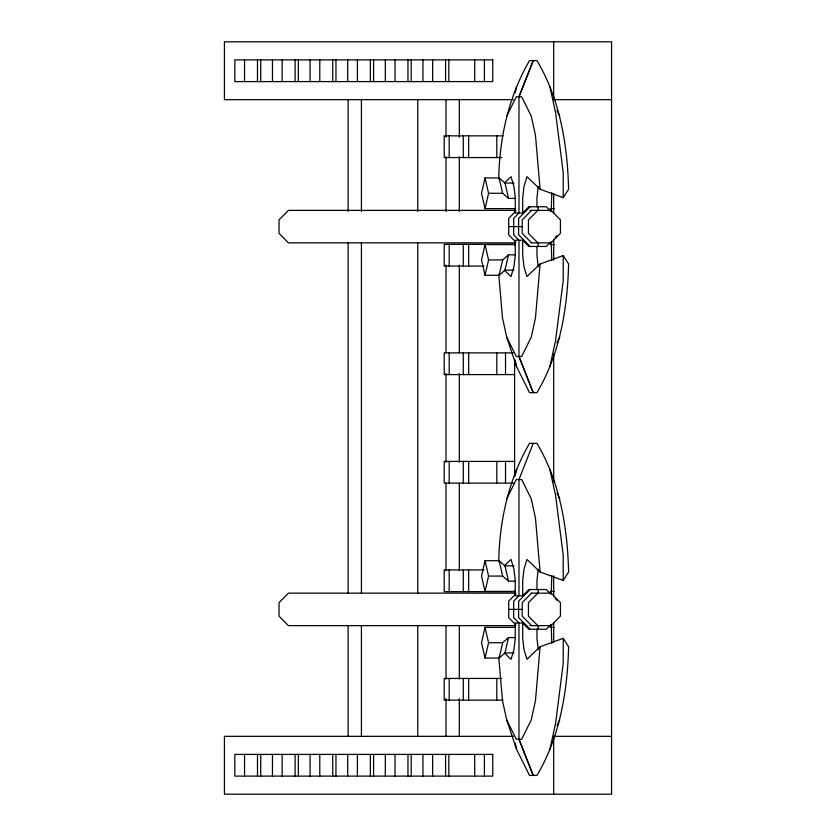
<?xml version="1.0" encoding="UTF-8"?>
<svg xmlns="http://www.w3.org/2000/svg" width="836" height="836" viewBox="0 0 836 836"><rect width="100%" height="100%" fill="white"/><g stroke="black" fill="none" stroke-linecap="round" stroke-linejoin="round"><path stroke-width="1.25" d="M498.737 178.967C499.458 137.679 508.675 96.506 529.512 60.579L536.952 60.579C560.036 99.463 567.456 144.638 568.616 189.239L563.224 197.672L540.108 189.239L526.931 176.678L524.005 186.418L522.699 197.672L522.699 212.992L515.258 212.992L515.258 197.672L513.952 186.418L511.036 176.678L504.442 182.959M498.737 561.75C499.458 520.452 508.675 479.279 529.512 443.352L536.952 443.352C560.036 482.236 567.456 527.422 568.616 572.012L563.224 580.445L540.108 572.012L526.931 559.451L524.005 569.191L522.699 580.445L522.699 595.765L515.258 595.765L515.258 580.445L513.952 569.191L511.036 559.451L504.442 565.732M506.7 337.138L516.575 366.617L529.512 392.648L536.952 392.648C560.036 353.764 567.456 308.578 568.616 263.988L563.224 255.555L540.108 263.988L535.468 317.879L531.257 337.138L521.654 356.481L516.303 356.481L506.7 337.138L502.488 317.879L498.737 274.25M506.7 719.911L516.575 749.39L529.512 775.421L536.952 775.421C560.036 736.537 567.456 691.362 568.616 646.761L563.224 638.328L540.108 646.761L535.468 700.662L531.257 719.911L521.654 739.254L516.303 739.254L506.7 719.911L502.488 700.662L498.737 657.033M538.259 186.418L536.952 197.672L536.952 206.753M551.791 192.677L551.206 211.717M538.259 569.191L536.952 580.445L536.952 589.526M551.791 575.45L551.206 594.49M515.227 92.806L516.575 86.61M515.227 475.579L516.575 469.383M549.889 366.617L555.574 340.586L563.224 280.572L563.224 255.555M549.889 749.39L555.574 723.359L563.224 663.345L563.224 638.328M514.924 198.404L508.518 198.404L504.996 183.053L499.123 177.943L485.047 177.943L481.515 193.283L485.047 208.634L515.039 208.634M485.047 208.634L488.569 193.283L485.047 177.943M515.039 244.593L485.047 244.593L481.515 259.933L485.047 275.284L499.123 275.284L504.996 270.164L508.518 254.823L514.924 254.823M485.047 275.284L488.569 259.933L485.047 244.593M499.123 275.284L502.655 259.933L508.518 254.823M514.924 581.177L508.518 581.177L504.996 565.836L499.123 560.716L485.047 560.716L481.515 576.067L485.047 591.407L515.039 591.407M485.047 591.407L488.569 576.067L485.047 560.716M515.039 627.366L485.047 627.366L481.515 642.717L485.047 658.057L499.123 658.057L504.996 652.947L508.518 637.596L514.924 637.596M485.047 658.057L488.569 642.717L485.047 627.366M499.123 658.057L502.655 642.717L508.518 637.596M518.978 96.746L533.253 60.579L518.978 96.746L518.978 212.992L513.67 218.384L513.67 234.843L518.978 240.235L518.978 356.481L533.211 392.648L518.978 356.481M533.253 443.352L518.978 479.519L518.978 595.765L513.67 601.157L513.67 617.616L518.978 623.008L518.978 739.254L533.211 775.421L518.978 739.254M506.7 116.089L516.303 96.746L521.654 96.746L531.257 116.089L535.468 135.338L540.108 189.239M556.943 342.823L559.765 337.138M506.7 498.862L516.303 479.519L521.654 479.519L531.257 498.862L535.468 518.121L540.108 572.012M556.943 725.596L559.765 719.911M515.749 211.226L508.696 218.384L508.696 234.843L515.749 242.001M522.699 212.992L528.854 206.753L546.305 206.753L550.715 211.226M530.097 206.753L518.634 218.384L518.634 234.843L530.097 246.474M531.571 210.369L522.197 219.878L522.197 233.338L531.571 242.858M537.809 210.369L528.436 219.878L528.436 233.338L537.809 242.858M549.827 242.9L546.305 246.474L528.854 246.474L522.699 240.235L515.258 240.235L515.258 255.555L513.952 266.809L511.036 276.549L504.442 270.268M555.125 237.529L556.88 235.731M515.749 593.999L508.696 601.157L508.696 617.616L515.749 624.774M522.699 595.765L528.854 589.526L546.305 589.526L549.827 593.1M530.097 589.526L518.634 601.157L518.634 617.616L530.097 629.247M531.571 593.142L522.197 602.662L522.197 616.122L531.571 625.631M537.809 593.142L528.436 602.662L528.436 616.122L537.809 625.631M550.715 624.774L546.305 629.247L528.854 629.247L522.699 623.008L515.258 623.008L515.258 638.328L513.952 649.582L511.036 659.322L504.442 653.041M540.108 263.988L526.931 276.549L524.005 266.809L522.699 255.555L522.699 240.235M540.108 646.761L526.931 659.322L524.005 649.582L522.699 638.328L522.699 623.008M513.346 99.672L224.435 99.672L224.435 41.8L611.565 41.8L611.565 794.2L224.435 794.2L224.435 736.328L513.346 736.328M611.565 99.672L553.693 99.672L553.693 41.8M503.032 135.85L444.209 135.85L444.209 157.555L501.788 157.555M504.996 183.053L513.952 183.053M488.569 193.283L502.655 193.283L508.518 198.404M550.234 208.634L554.153 208.634M515.812 210.369L288.42 210.369L279.046 219.878L279.046 233.338L288.42 242.858L515.812 242.858M529.972 210.369L551.06 210.369L560.433 219.878L560.433 233.338L551.06 242.858L531.278 242.858M508.696 226.608L522.197 226.608M514.61 244.373L444.209 244.373L444.209 266.078L484.013 266.078M550.234 244.593L554.153 244.593M488.569 259.933L502.655 259.933M504.996 270.164L513.952 270.164M513.314 352.886L444.209 352.886L444.209 374.591L514.61 374.591M514.61 461.409L444.209 461.409L444.209 483.114L513.314 483.114M504.996 565.836L513.952 565.836M484.013 569.922L444.209 569.922L444.209 591.627L514.61 591.627M488.569 576.067L502.655 576.067L508.518 581.177M550.234 591.407L554.153 591.407M515.812 593.142L288.42 593.142L279.046 602.662L279.046 616.122L288.42 625.631L515.812 625.631M531.278 593.142L551.06 593.142L560.433 602.662L560.433 616.122L551.06 625.631L529.972 625.631M508.696 609.392L522.197 609.392M550.234 627.366L554.153 627.366M488.569 642.717L502.655 642.717M504.996 652.947L513.952 652.947M501.788 678.445L444.209 678.445L444.209 700.15L503.032 700.15M611.565 736.328L553.693 736.328L553.693 794.2M555.125 598.471L556.88 600.269M556.943 110.404L559.765 116.089M556.943 493.177L559.765 498.862M499.123 177.943L502.655 193.283M499.123 560.716L502.655 576.067M549.889 86.61L555.574 112.641L563.224 172.655L563.224 197.672M549.889 469.383L555.574 495.414L563.224 555.428L563.224 580.445M515.227 360.42L516.575 366.617M515.227 743.194L516.575 749.39M551.791 260.55L551.206 241.51M538.259 266.809L536.952 255.555L536.952 246.474M551.791 643.323L551.206 624.283M538.259 649.582L536.952 638.328L536.952 629.247M553.693 193.607L553.693 213.18M553.693 239.274L553.693 260.142M553.693 354.077L553.693 481.923M553.693 575.858L553.693 596.726M553.693 622.82L553.693 642.393M538.196 206.753L538.196 210.369M538.196 242.858L538.196 246.474M538.196 589.526L538.196 593.142M538.196 625.631L538.196 629.247M514.61 209L514.61 211.612M514.61 242.962L514.61 245.575M514.61 359.271L514.61 476.729M514.61 590.425L514.61 593.037M514.61 624.387L514.61 627M505.519 352.886L505.519 374.591M505.519 461.409L505.519 483.114M496.814 135.85L496.814 157.555M496.814 352.886L496.814 374.591M496.814 461.409L496.814 483.114M496.814 678.445L496.814 700.15M484.41 59.889L484.41 81.594M484.41 754.406L484.41 776.111M474.702 59.889L474.702 81.594M474.702 754.406L474.702 776.111M468.651 135.85L468.651 157.555M468.651 244.373L468.651 266.078M468.651 352.886L468.651 374.591M468.651 461.409L468.651 483.114M468.651 569.922L468.651 591.627M468.651 678.445L468.651 700.15M463.28 135.85L463.28 157.555M463.28 244.373L463.28 266.078M463.28 352.886L463.28 374.591M463.28 461.409L463.28 483.114M463.28 569.922L463.28 591.627M463.28 678.445L463.28 700.15M459.319 99.254L459.319 137.125M459.319 156.719L459.319 211.56M459.319 265.106L459.319 352.604M459.319 373.493L459.319 462.298M459.319 483.187L459.319 570.685M459.319 625.527L459.319 679.072M459.319 698.666L459.319 736.537M449.193 135.85L449.193 157.555M449.193 244.373L449.193 266.078M449.193 352.886L449.193 374.591M449.193 461.409L449.193 483.114M449.193 569.922L449.193 591.627M449.193 678.445L449.193 700.15M448.827 59.889L448.827 81.594M448.827 754.406L448.827 776.111M446.016 99.254L446.016 137.125M446.016 156.719L446.016 211.56M446.016 265.106L446.016 352.604M446.016 373.493L446.016 462.298M446.016 483.187L446.016 570.685M446.016 625.527L446.016 679.072M446.016 698.666L446.016 736.537M445.588 59.889L445.588 81.594M445.588 754.406L445.588 776.111M432.651 59.889L432.651 81.594M432.651 754.406L432.651 776.111M422.943 59.889L422.943 81.594M422.943 754.406L422.943 776.111M417.749 99.254L417.749 211.56M417.749 242.91L417.749 592.881M417.749 625.527L417.749 736.537M411.197 59.889L411.197 81.594M411.197 754.406L411.197 776.111M407.968 59.889L407.968 81.594M407.968 754.406L407.968 776.111M395.031 59.889L395.031 81.594M395.031 754.406L395.031 776.111M385.323 59.889L385.323 81.594M385.323 754.406L385.323 776.111M373.577 59.889L373.577 81.594M373.577 754.406L373.577 776.111M370.348 59.889L370.348 81.594M370.348 754.406L370.348 776.111M361.424 99.254L361.424 211.56M361.424 242.91L361.424 592.881M361.424 625.527L361.424 736.537M357.411 59.889L357.411 81.594M357.411 754.406L357.411 776.111M348.121 99.254L348.121 211.56M348.121 242.91L348.121 592.881M348.121 625.527L348.121 736.537M347.703 59.889L347.703 81.594M347.703 754.406L347.703 776.111M335.957 59.889L335.957 81.594M335.957 754.406L335.957 776.111M332.728 59.889L332.728 81.594M332.728 754.406L332.728 776.111M319.791 59.889L319.791 81.594M319.791 754.406L319.791 776.111M310.083 59.889L310.083 81.594M310.083 754.406L310.083 776.111M298.337 59.889L298.337 81.594M298.337 754.406L298.337 776.111M295.108 59.889L295.108 81.594M295.108 754.406L295.108 776.111M282.171 59.889L282.171 81.594M282.171 754.406L282.171 776.111M272.463 59.889L272.463 81.594M272.463 754.406L272.463 776.111M260.717 59.889L260.717 81.594M260.717 754.406L260.717 776.111M257.488 59.889L257.488 81.594M257.488 754.406L257.488 776.111M244.551 59.889L244.551 81.594M244.551 754.406L244.551 776.111M492.759 59.889L234.832 59.889L234.832 81.594L492.759 81.594L492.759 59.889M492.759 754.406L234.832 754.406L234.832 776.111L492.759 776.111L492.759 754.406"/></g></svg>
